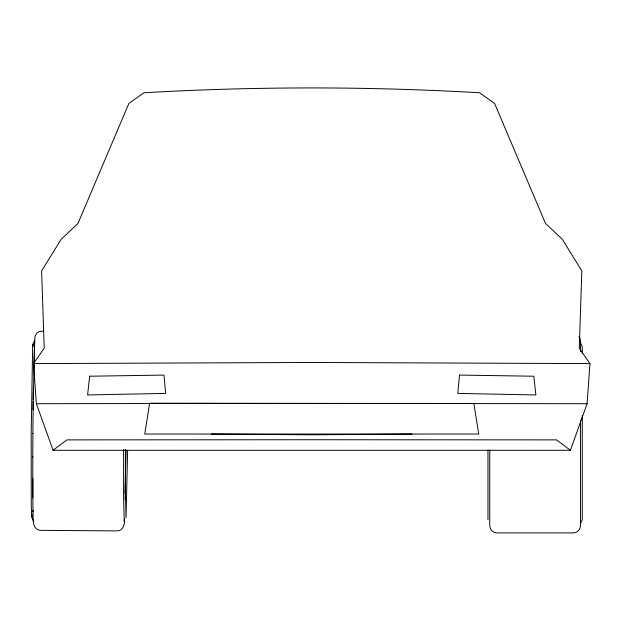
<?xml version="1.0" encoding="UTF-8"?>
<svg xmlns="http://www.w3.org/2000/svg" width="621" height="621" viewBox="0 0 621 621"><rect width="100%" height="100%" fill="white"/><g stroke="black" fill="none" stroke-linecap="round" stroke-linejoin="round"><path stroke-width="0.93" d="M32.797 456.745L32.804 497.887M32.766 457.289L32.913 433.466M123.587 449.643L123.587 497.173L124.254 521.64L124.511 518.783M125.419 449.511L125.419 494.332L126.063 517.735L127.615 451.087M32.89 433.52L33.363 387.038M125.892 450.085L125.139 499.726M33.115 409.992L33.216 401.352M33.239 399.435L34.745 338.445L35.288 335.604L36.802 333.198L39.053 331.606L43.625 331.071M125.799 450.264L125.139 493.229M33.705 368.765L34.737 340.324L32.929 344.22L32.61 347.869L31.19 433.334L31.26 506.821L31.756 517.052L33.503 520.98M587.093 403.704L589.95 363.603L579.261 348.171L581.838 270.958L562.354 239.349L545.517 223.467L494.58 103.396L479.497 92.754C367.811 86.327 255.658 86.327 143.971 92.754L128.889 103.396L77.951 223.467L61.114 239.349L41.623 270.958L44.207 348.171L33.518 363.603L36.375 403.704L53.072 450.287L570.388 450.287L587.093 403.704L149.622 403.239L144.763 434.04L478.706 434.04L473.846 403.425L149.622 403.425M31.756 517.052L31.997 514.32M124.588 519.63C124.805 524.411 123.105 530.792 117.291 530.901L40.342 530.342C30.856 529.232 33.612 516.664 32.983 510.283M580.511 523.588L582.288 519.668L582.288 415.496M53.072 450.287L66.952 439.878L311.734 439.738L556.517 439.878L570.388 450.287M412.103 434.04L311.734 434.801L211.365 434.04M33.518 363.603L311.734 362.47L589.95 363.603M36.375 403.704L211.365 403.425M578.989 336.497L579.991 338.103L580.511 340.952L580.511 351.47M580.511 342.831L582.288 346.751L582.288 353.535M32.929 344.22L33.208 346.471M32.96 511.945L32.766 478.255M580.511 420.797L580.511 525.467C580.456 529.263 577.514 532.795 573.61 532.911L496.653 532.911C492.748 532.795 489.806 529.263 489.752 525.467L489.752 450.054M487.974 449.992L487.974 519.668M459.524 375.084L457.778 393.396L535.869 394.956L533.827 376.217L459.524 375.084M89.641 376.217L87.6 394.956L165.683 393.396L163.944 375.084L89.641 376.217"/></g></svg>
